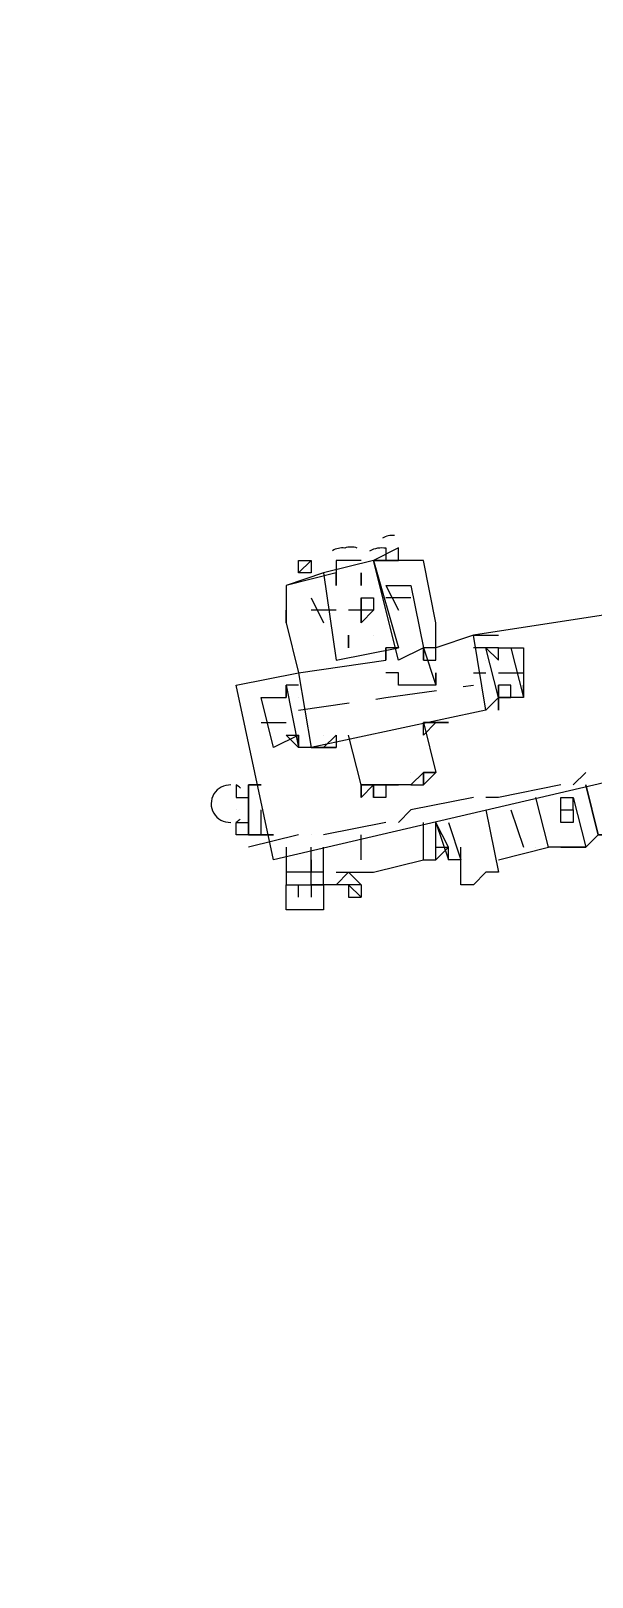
# Model space of a CAD drawing. Header units: millimetres. Extents: x -4 to 3776, y -4 to 4079.
# Drawn here: x 44.13 to 46.2, y 193.24 to 198.98 of the extents above; entities that cross this region are included whole.
import ezdxf
from ezdxf import colors
from ezdxf.entities.mleader import LeaderData, LeaderLine
from ezdxf.math import Vec2, Vec3

# ---------------------------------------------------------------- set-up
doc = ezdxf.new("R2010")
doc.units = ezdxf.units.MM
doc.linetypes.add('PDF_IMPORT', pattern=[1, 0.8, -0.2])
for name, color, linetype in [('BK_kedu', 255, 'Continuous'), ('PDF_K1-CEN', 7, 'Continuous'), ('PDF_SHAPE_L', 7, 'Continuous')]:
    doc.layers.add(name, color=color, linetype=linetype)
doc.styles.get("Standard").update_dxf_attribs({"font": 'arial.ttf'})

# ---------------------------------------------------------------- blocks, each defined once
blk = doc.blocks.new('gear1')
at = {"layer": 'PDF_K1-CEN', "lineweight": 0}
for points in [[(3717.7861, 3408.1818), (3717.8323, 3408.0893)], [(3717.5087, 3408.1355), (3717.5549, 3408.0431)], [(3717.6012, 3408.0893), (3717.5087, 3408.0893)], [(3717.7399, 3408.0893), (3717.6474, 3408.0893)], [(3717.6936, 3408.1355), (3717.6936, 3408.0431)], [(3717.8786, 3408.1355), (3717.7861, 3408.1355)], [(3718.1098, 3407.8581), (3718.156, 3407.8581)], [(3718.2023, 3407.8581), (3718.2947, 3407.8581)], [(3717.3237, 3407.6732), (3717.4162, 3407.6732)], [(3718.5259, 3407.4882), (3718.4797, 3407.442)], [(3718.1098, 3407.3957), (3717.8786, 3407.3495), (3717.8323, 3407.3032)], [(3718.4334, 3407.442), (3718.2023, 3407.3957), (3718.156, 3407.3957)], [(3717.7861, 3407.3032), (3717.5549, 3407.257)], [(3717.4624, 3407.257), (3717.2775, 3407.2108)], [(3717.5087, 3407.257), (3717.5087, 3407.257)]]:
    blk.add_lwpolyline(points, dxfattribs=at)
at = {"layer": 'PDF_K1-CEN', "linetype": 'PDF_IMPORT', "lineweight": 0, "ltscale": 0.235771}
blk.add_lwpolyline([(3717.4624, 3407.7194), (3717.7861, 3407.7656), (3718.1098, 3407.8119)], dxfattribs=at)
at = {"layer": 'PDF_SHAPE_L', "lineweight": 0}
for points in [[(3717.6795, 3408.3199, 0.171566), (3717.6332, 3408.3199, 0.171566), (3717.5879, 3408.3103)], [(3717.7267, 3408.3103, -0.171566), (3717.7861, 3408.3205), (3717.7861, 3408.2743)], [(3717.2473, 3407.4298, 0.071848), (3717.2312, 3407.442), (3717.2312, 3407.3957), (3717.2775, 3407.3957), (3717.2775, 3407.442), (3717.2775, 3407.257), (3717.2775, 3407.442), (3717.2775, 3407.257), (3717.3237, 3407.257), (3717.37, 3407.257), (3717.2775, 3407.257), (3717.3237, 3407.257), (3717.3237, 3407.3495)], [(3717.2465, 3407.3148, -0.071958), (3717.2312, 3407.3032), (3717.2775, 3407.3032)]]:
    blk.add_lwpolyline(points, format="xyb", dxfattribs=at)
for points in [[(3717.8323, 3408.3205), (3717.7399, 3408.2743), (3717.7861, 3408.2743), (3717.8323, 3408.2743)], [(3717.6936, 3408.0431), (3717.6936, 3408.0893), (3717.6936, 3408.1355), (3717.7399, 3408.1355), (3717.7399, 3408.0893)], [(3718.2023, 3407.8119), (3718.2023, 3407.7656), (3718.2485, 3407.7656), (3718.2485, 3407.8119)], [(3718.2023, 3407.7194), (3718.2023, 3407.7656), (3718.2023, 3407.8119)], [(3717.9711, 3407.6732), (3718.0173, 3407.6732)], [(3717.8786, 3407.442), (3717.9248, 3407.442), (3717.9248, 3407.4882)], [(3717.8786, 3407.442), (3717.9248, 3407.4882)], [(3717.2775, 3407.442), (3717.3237, 3407.442)], [(3717.7399, 3407.442), (3717.7861, 3407.442)], [(3717.7861, 3407.442), (3717.8323, 3407.442)], [(3718.4797, 3407.3495), (3718.4797, 3407.3032), (3718.4334, 3407.3032), (3718.4334, 3407.3495)], [(3717.2312, 3407.257), (3717.2312, 3407.3032), (3717.2775, 3407.3032), (3717.2775, 3407.257)], [(3717.6474, 3407.0258), (3717.6936, 3407.0258), (3717.6474, 3407.0721)]]:
    blk.add_lwpolyline(points, close=True, dxfattribs=at)
for points in [[(3717.6936, 3408.2743), (3717.6474, 3408.2743), (3717.6012, 3408.2743), (3717.6012, 3408.228), (3717.4162, 3408.1818)], [(3717.5087, 3408.2743), (3717.5087, 3408.228), (3717.4624, 3408.228), (3717.4624, 3408.2743), (3717.5087, 3408.2743), (3717.4624, 3408.228)], [(3717.5087, 3408.2743), (3717.5087, 3408.2743)], [(3717.5087, 3408.2743), (3717.5087, 3408.2743)], [(3717.7861, 3408.1818), (3717.8786, 3408.1818), (3717.9248, 3407.9506), (3717.9248, 3407.9043), (3717.9711, 3407.9043), (3717.9711, 3407.9506), (3717.9248, 3407.9506), (3717.8323, 3407.9043), (3717.7399, 3408.2743), (3717.5549, 3408.228), (3717.6012, 3407.9043), (3717.8323, 3407.9506), (3717.7861, 3407.9506)], [(3717.6474, 3408.2743), (3717.6474, 3408.2743)], [(3717.6474, 3408.2743), (3717.6474, 3408.2743)], [(3717.6474, 3408.2743), (3717.6474, 3408.2743)], [(3717.6474, 3408.2743), (3717.6474, 3408.2743)], [(3717.6474, 3408.2743), (3717.6474, 3408.2743)], [(3717.6474, 3408.2743), (3717.6474, 3408.2743)], [(3717.6474, 3408.2743), (3717.6474, 3408.2743)], [(3717.6474, 3408.2743), (3717.6474, 3408.2743)], [(3717.6936, 3408.2743), (3717.6936, 3408.2743)], [(3717.8323, 3408.2743), (3717.7399, 3408.2743), (3717.8323, 3408.2743)], [(3717.7399, 3408.2743), (3717.7399, 3408.2743)], [(3718.156, 3407.7194), (3718.1098, 3407.9968), (3717.9711, 3407.9506), (3717.9711, 3408.0431), (3717.9248, 3408.2743), (3717.7399, 3408.2743), (3717.8323, 3407.9506)], [(3717.8323, 3408.2743), (3717.8323, 3408.2743)], [(3717.5549, 3408.228), (3717.4162, 3408.1818), (3717.4162, 3408.0431), (3717.4162, 3408.0893), (3717.4162, 3408.0431), (3717.4624, 3407.8581), (3717.7861, 3407.9043), (3717.7861, 3407.9506), (3717.7861, 3407.9043)], [(3717.4624, 3408.228), (3717.4624, 3408.228)], [(3717.4624, 3408.228), (3717.4624, 3408.228)], [(3717.5549, 3408.228), (3717.5549, 3408.228)], [(3717.6012, 3408.228), (3717.6012, 3408.228)], [(3717.6012, 3408.1818), (3717.6012, 3408.228), (3717.6012, 3408.1818)], [(3717.6936, 3408.1818), (3717.6936, 3408.228), (3717.6936, 3408.1818)], [(3717.6936, 3408.228), (3717.6936, 3408.228)], [(3717.4162, 3408.1818), (3717.4162, 3408.1818)], [(3717.4162, 3408.1818), (3717.4162, 3408.1818)], [(3717.6012, 3408.1818), (3717.6012, 3408.1818)], [(3717.6012, 3408.1818), (3717.6012, 3408.1818)], [(3717.4162, 3408.0893), (3717.4162, 3408.0893)], [(3717.4162, 3408.0893), (3717.4162, 3408.0431), (3717.4162, 3408.0893)], [(3717.6936, 3408.0893), (3717.6936, 3408.0893)], [(3717.6936, 3408.0893), (3717.6936, 3408.0893)], [(3718.7109, 3408.0431), (3718.7571, 3408.0431), (3718.7571, 3407.9043), (3718.7109, 3408.0893), (3718.1098, 3407.9968), (3718.2023, 3407.9968)], [(3717.4162, 3408.0431), (3717.4162, 3408.0431)], [(3717.4162, 3408.0431), (3717.4162, 3408.0431)], [(3717.4162, 3408.0431), (3717.4162, 3408.0431)], [(3717.4162, 3408.0431), (3717.4162, 3408.0431)], [(3717.4162, 3408.0431), (3717.4162, 3408.0431)], [(3717.4162, 3408.0431), (3717.4162, 3408.0431)], [(3717.4162, 3408.0431), (3717.4162, 3408.0431)], [(3717.4162, 3408.0431), (3717.4162, 3408.0431)], [(3717.9711, 3408.0431), (3717.9711, 3408.0431)], [(3717.9711, 3408.0431), (3717.9711, 3408.0431)], [(3717.9711, 3408.0431), (3717.9711, 3408.0431)], [(3717.9711, 3408.0431), (3717.9711, 3408.0431)], [(3717.9711, 3408.0431), (3717.9711, 3408.0431)], [(3717.9711, 3408.0431), (3717.9711, 3408.0431)], [(3717.9711, 3408.0431), (3717.9711, 3408.0431)], [(3717.9711, 3408.0431), (3717.9711, 3408.0431)], [(3717.9711, 3408.0431), (3717.9711, 3408.0431)], [(3717.9711, 3408.0431), (3717.9711, 3408.0431)], [(3717.6474, 3407.9506), (3717.6474, 3407.9968), (3717.6474, 3407.9506)], [(3717.6474, 3407.9968), (3717.6474, 3407.9968)], [(3717.7399, 3407.9968), (3717.7399, 3407.9968)], [(3717.7399, 3407.9968), (3717.7399, 3407.9968)], [(3718.2485, 3407.9506), (3718.2947, 3407.7656), (3718.2947, 3407.8119), (3718.2947, 3407.7656), (3718.2485, 3407.7656), (3718.2023, 3407.7656), (3718.156, 3407.7194), (3717.5087, 3407.5807), (3717.4624, 3407.5807), (3717.4162, 3407.6269), (3717.4624, 3407.6269)], [(3717.7861, 3407.9506), (3717.7861, 3407.9506)], [(3717.9711, 3407.9506), (3717.9248, 3407.9506), (3717.9711, 3407.8119), (3717.9711, 3407.8581)], [(3717.9248, 3407.9506), (3717.9248, 3407.9506)], [(3717.9248, 3407.9506), (3717.9248, 3407.9506)], [(3717.9248, 3407.9506), (3717.9248, 3407.9043), (3717.9248, 3407.9506)], [(3717.9248, 3407.9506), (3717.9248, 3407.9506)], [(3717.9248, 3407.9506), (3717.9248, 3407.9506)], [(3717.9248, 3407.9506), (3717.9248, 3407.9506)], [(3717.9248, 3407.9506), (3717.9248, 3407.9506)], [(3717.9248, 3407.9506), (3717.9248, 3407.9506)], [(3718.2023, 3407.9506), (3718.156, 3407.9506), (3718.1098, 3407.9506)], [(3718.2023, 3407.7656), (3718.156, 3407.9506), (3718.2023, 3407.9043), (3718.2023, 3407.9506), (3718.2485, 3407.9506), (3718.2947, 3407.9506), (3718.2947, 3407.8119)], [(3718.156, 3407.9506), (3718.156, 3407.9506)], [(3718.2023, 3407.9043), (3718.156, 3407.9506), (3718.2023, 3407.9043)], [(3718.2023, 3407.9506), (3718.2023, 3407.9506)], [(3718.7571, 3407.4882), (3718.8034, 3407.2108), (3718.7571, 3407.4882), (3717.37, 3407.1645), (3717.2312, 3407.8119), (3717.4624, 3407.8581), (3717.5087, 3407.5807), (3717.5549, 3407.5807), (3717.6012, 3407.5807), (3717.5549, 3407.5807), (3717.6012, 3407.5807), (3717.5549, 3407.5807), (3717.6012, 3407.5807), (3717.5549, 3407.5807), (3717.6012, 3407.6269), (3717.6012, 3407.5807), (3717.5087, 3407.5807)], [(3717.7861, 3407.9043), (3717.7861, 3407.9043)], [(3717.9711, 3407.8119), (3717.8323, 3407.8119), (3717.8323, 3407.8581), (3717.7861, 3407.8581)], [(3717.7861, 3407.8581), (3717.7861, 3407.8581)], [(3717.7861, 3407.8581), (3717.7861, 3407.8581)], [(3717.7861, 3407.8581), (3717.7861, 3407.8581)], [(3717.8323, 3407.9043), (3717.8323, 3407.9043)], [(3717.9248, 3407.9043), (3717.9248, 3407.9043)], [(3717.9711, 3407.8581), (3717.9711, 3407.8581)], [(3717.9711, 3407.8581), (3717.9711, 3407.8581)], [(3717.9711, 3407.8581), (3717.9711, 3407.8581)], [(3717.9711, 3407.8581), (3717.9711, 3407.8581)], [(3717.9711, 3407.8581), (3717.9711, 3407.8581)], [(3717.9711, 3407.8581), (3717.9711, 3407.8119), (3717.9711, 3407.8581)], [(3717.9711, 3407.8581), (3717.9711, 3407.8581)], [(3717.9711, 3407.8581), (3717.9711, 3407.8581)], [(3717.9711, 3407.8581), (3717.9711, 3407.8581)], [(3718.156, 3407.9043), (3718.156, 3407.9043)], [(3718.2023, 3407.9043), (3718.2023, 3407.9043)], [(3718.2023, 3407.9043), (3718.2023, 3407.9043)], [(3717.4624, 3407.8119), (3717.4162, 3407.8119), (3717.4624, 3407.5807), (3717.4624, 3407.6269), (3717.37, 3407.5807), (3717.3237, 3407.7656), (3717.4162, 3407.7656), (3717.4162, 3407.8119), (3717.4162, 3407.7656)], [(3717.4162, 3407.8119), (3717.4162, 3407.8119)], [(3717.4162, 3407.8119), (3717.4162, 3407.8119)], [(3717.4162, 3407.8119), (3717.4162, 3407.8119)], [(3717.4162, 3407.8119), (3717.4162, 3407.7656), (3717.4162, 3407.8119)], [(3717.9711, 3407.8119), (3717.9711, 3407.8119)], [(3717.3237, 3407.7656), (3717.3237, 3407.7656)], [(3717.37, 3407.5807), (3717.3237, 3407.7656)], [(3717.4162, 3407.7656), (3717.4162, 3407.7656)], [(3717.4162, 3407.7656), (3717.4162, 3407.7656)], [(3717.4624, 3407.7656), (3717.4624, 3407.7656)], [(3718.2023, 3407.7656), (3718.2023, 3407.7656)], [(3718.2023, 3407.7656), (3718.2023, 3407.7656)], [(3717.4624, 3407.6269), (3717.4624, 3407.6269)], [(3717.4624, 3407.6269), (3717.4624, 3407.5807), (3717.4624, 3407.6269)], [(3717.4624, 3407.6269), (3717.4624, 3407.6269)], [(3717.4624, 3407.6269), (3717.4624, 3407.6269)], [(3717.5549, 3407.6269), (3717.5549, 3407.6269)], [(3717.5549, 3407.6269), (3717.5549, 3407.6269)], [(3717.6012, 3407.6269), (3717.6012, 3407.6269)], [(3717.7861, 3407.442), (3717.7861, 3407.3957), (3717.7399, 3407.3957), (3717.7399, 3407.442), (3717.6936, 3407.442), (3717.6936, 3407.3957), (3717.6936, 3407.442), (3717.7399, 3407.442), (3717.7861, 3407.442), (3717.6936, 3407.442), (3717.6474, 3407.6269)], [(3718.0173, 3407.6732), (3717.9248, 3407.6732), (3717.9711, 3407.6732), (3717.9248, 3407.6732), (3717.9711, 3407.6732), (3718.0173, 3407.6732), (3717.9248, 3407.6732), (3717.9711, 3407.6732), (3717.9248, 3407.6269), (3717.9248, 3407.6732), (3717.9711, 3407.4882), (3717.9248, 3407.4882), (3717.9248, 3407.442), (3717.9248, 3407.4882), (3717.9711, 3407.4882), (3717.9248, 3407.4882), (3717.8786, 3407.442), (3717.8323, 3407.442)], [(3717.9248, 3407.6732), (3717.9248, 3407.6732)], [(3717.9248, 3407.6732), (3717.9248, 3407.6732)], [(3717.9711, 3407.6732), (3717.9711, 3407.6732)], [(3717.9711, 3407.6732), (3717.9711, 3407.6732)], [(3717.9711, 3407.6732), (3717.9711, 3407.6732)], [(3717.9711, 3407.6732), (3717.9711, 3407.6732)], [(3717.9711, 3407.6732), (3717.9711, 3407.6732)], [(3717.9711, 3407.6732), (3717.9711, 3407.6732)], [(3717.9711, 3407.6732), (3717.9711, 3407.6732)], [(3718.0173, 3407.6732), (3718.0173, 3407.6732)], [(3718.0173, 3407.6732), (3718.0173, 3407.6732)], [(3717.37, 3407.5807), (3717.37, 3407.5807)], [(3717.4624, 3407.5807), (3717.4624, 3407.5807)], [(3717.4624, 3407.5807), (3717.4624, 3407.5807)], [(3717.5549, 3407.5807), (3717.5549, 3407.5807)], [(3717.5549, 3407.5807), (3717.5549, 3407.5807)], [(3717.5549, 3407.5807), (3717.5549, 3407.5807)], [(3717.6012, 3407.5807), (3717.6012, 3407.5807)], [(3717.6012, 3407.5807), (3717.6012, 3407.5807)], [(3717.6012, 3407.5807), (3717.6012, 3407.5807)], [(3717.6012, 3407.5807), (3717.6012, 3407.5807)], [(3717.8786, 3407.4882), (3717.8786, 3407.4882)], [(3717.9248, 3407.4882), (3717.9248, 3407.4882)], [(3717.9248, 3407.4882), (3717.9248, 3407.4882)], [(3717.9248, 3407.4882), (3717.9248, 3407.4882)], [(3717.9248, 3407.4882), (3717.9248, 3407.4882)], [(3717.9248, 3407.4882), (3717.9248, 3407.4882)], [(3717.9248, 3407.4882), (3717.9248, 3407.4882)], [(3717.9248, 3407.442), (3717.9711, 3407.4882)], [(3717.9248, 3407.4882), (3717.9248, 3407.4882)], [(3717.9711, 3407.4882), (3717.9711, 3407.4882)], [(3717.2775, 3407.442), (3717.2775, 3407.442)], [(3717.2775, 3407.3957), (3717.2775, 3407.3957)], [(3717.2775, 3407.3957), (3717.2775, 3407.3957)], [(3717.6936, 3407.442), (3717.6936, 3407.442)], [(3717.6936, 3407.442), (3717.6936, 3407.442)], [(3717.6936, 3407.442), (3717.6936, 3407.442)], [(3717.6936, 3407.3957), (3717.7399, 3407.442)], [(3717.6936, 3407.442), (3717.6936, 3407.442)], [(3717.7399, 3407.442), (3717.7399, 3407.442)], [(3717.7399, 3407.442), (3717.7399, 3407.442)], [(3717.7399, 3407.442), (3717.7399, 3407.442)], [(3717.7399, 3407.442), (3717.7399, 3407.3957)], [(3717.7861, 3407.442), (3717.7861, 3407.442)], [(3717.8323, 3407.442), (3717.8323, 3407.442)], [(3717.8323, 3407.442), (3717.8323, 3407.442)], [(3717.8323, 3407.442), (3717.8323, 3407.442)], [(3717.8786, 3407.442), (3717.8786, 3407.442)], [(3717.8786, 3407.442), (3717.8786, 3407.442)], [(3717.8786, 3407.442), (3717.8786, 3407.442)], [(3717.8786, 3407.442), (3717.8786, 3407.442)], [(3717.8786, 3407.442), (3717.8786, 3407.442)], [(3717.9248, 3407.442), (3717.9248, 3407.442)], [(3718.4797, 3407.3495), (3718.4797, 3407.3957), (3718.5259, 3407.2108), (3718.3872, 3407.2108), (3718.341, 3407.3957)], [(3718.6646, 3407.257), (3718.5722, 3407.257), (3718.6646, 3407.257), (3718.5722, 3407.257), (3718.5259, 3407.442), (3718.5722, 3407.257), (3718.5259, 3407.2108), (3718.4334, 3407.2108), (3718.5259, 3407.2108)], [(3718.4334, 3407.3957), (3718.4334, 3407.3957)], [(3718.4334, 3407.3957), (3718.4334, 3407.3957)], [(3718.4334, 3407.3495), (3718.4334, 3407.3957), (3718.4797, 3407.3957)], [(3718.4334, 3407.3957), (3718.4334, 3407.3957)], [(3718.4334, 3407.3957), (3718.4334, 3407.3957)], [(3718.4334, 3407.3957), (3718.4334, 3407.3957)], [(3718.4334, 3407.3957), (3718.4334, 3407.3957)], [(3718.4334, 3407.3957), (3718.4334, 3407.3957)], [(3718.4334, 3407.3957), (3718.4334, 3407.3957)], [(3718.4334, 3407.3957), (3718.4334, 3407.3957)], [(3718.4334, 3407.3957), (3718.4334, 3407.3957)], [(3718.4334, 3407.3957), (3718.4334, 3407.3957)], [(3718.4334, 3407.3957), (3718.4334, 3407.3957)], [(3718.4797, 3407.3957), (3718.4797, 3407.3957)], [(3718.4797, 3407.3957), (3718.4797, 3407.3957)], [(3717.2312, 3407.3495), (3717.2312, 3407.3495)], [(3718.156, 3407.3495), (3718.2023, 3407.1183), (3718.156, 3407.1183), (3718.1098, 3407.0721), (3718.0635, 3407.0721), (3718.0635, 3407.1183), (3718.0635, 3407.1645), (3718.0173, 3407.1645), (3718.0173, 3407.2108), (3717.9711, 3407.3032)], [(3718.2485, 3407.3495), (3718.2947, 3407.2108)], [(3718.4334, 3407.3495), (3718.4334, 3407.3495)], [(3718.4334, 3407.3495), (3718.4334, 3407.3495)], [(3718.4334, 3407.3495), (3718.4334, 3407.3495)], [(3718.4334, 3407.3495), (3718.4334, 3407.3495)], [(3718.4334, 3407.3495), (3718.4334, 3407.3495)], [(3718.4334, 3407.3495), (3718.4334, 3407.3495)], [(3718.4334, 3407.3495), (3718.4334, 3407.3495)], [(3718.4334, 3407.3495), (3718.4334, 3407.3495)], [(3718.4334, 3407.3495), (3718.4334, 3407.3495)], [(3718.4334, 3407.3495), (3718.4334, 3407.3495)], [(3718.4334, 3407.3495), (3718.4334, 3407.3495)], [(3718.4334, 3407.3495), (3718.4334, 3407.3495)], [(3718.4334, 3407.3495), (3718.4334, 3407.3495)], [(3718.4334, 3407.3495), (3718.4334, 3407.3495)], [(3718.4334, 3407.3495), (3718.4334, 3407.3495)], [(3718.4334, 3407.3495), (3718.4334, 3407.3495)], [(3718.4334, 3407.3495), (3718.4334, 3407.3495)], [(3718.4334, 3407.3495), (3718.4334, 3407.3495)], [(3718.4334, 3407.3495), (3718.4334, 3407.3495)], [(3718.4334, 3407.3495), (3718.4334, 3407.3495)], [(3718.4334, 3407.3495), (3718.4334, 3407.3495)], [(3718.4334, 3407.3495), (3718.4334, 3407.3495)], [(3718.4334, 3407.3495), (3718.4334, 3407.3495)], [(3718.4334, 3407.3495), (3718.4334, 3407.3495)], [(3718.4334, 3407.3495), (3718.4334, 3407.3495)], [(3718.4334, 3407.3495), (3718.4334, 3407.3495)], [(3718.4334, 3407.3495), (3718.4334, 3407.3495)], [(3718.4334, 3407.3495), (3718.4334, 3407.3495)], [(3718.4334, 3407.3495), (3718.4334, 3407.3495)], [(3718.4334, 3407.3495), (3718.4334, 3407.3495)], [(3718.4334, 3407.3495), (3718.4334, 3407.3495)], [(3718.4334, 3407.3495), (3718.4334, 3407.3495)], [(3718.4334, 3407.3495), (3718.4334, 3407.3495)], [(3718.4334, 3407.3495), (3718.4334, 3407.3495)], [(3718.4334, 3407.3495), (3718.4334, 3407.3495)], [(3718.4334, 3407.3495), (3718.4334, 3407.3495)], [(3718.4334, 3407.3495), (3718.4334, 3407.3495)], [(3718.4334, 3407.3495), (3718.4334, 3407.3495)], [(3718.4334, 3407.3495), (3718.4334, 3407.3495)], [(3718.4334, 3407.3495), (3718.4334, 3407.3495)], [(3718.4334, 3407.3495), (3718.4334, 3407.3495)], [(3718.4334, 3407.3495), (3718.4334, 3407.3495)], [(3718.4334, 3407.3495), (3718.4334, 3407.3495)], [(3718.4334, 3407.3495), (3718.4334, 3407.3495)], [(3718.4334, 3407.3495), (3718.4334, 3407.3495)], [(3718.4334, 3407.3495), (3718.4334, 3407.3495)], [(3718.4334, 3407.3495), (3718.4334, 3407.3495)], [(3718.4334, 3407.3495), (3718.4334, 3407.3495)], [(3718.4334, 3407.3495), (3718.4334, 3407.3495)], [(3718.4334, 3407.3495), (3718.4334, 3407.3495)], [(3718.4334, 3407.3495), (3718.4334, 3407.3495)], [(3718.4334, 3407.3495), (3718.4334, 3407.3495)], [(3718.4334, 3407.3495), (3718.4334, 3407.3495)], [(3718.4334, 3407.3495), (3718.4334, 3407.3495)], [(3718.4334, 3407.3495), (3718.4334, 3407.3495)], [(3718.4334, 3407.3495), (3718.4334, 3407.3495)], [(3718.4334, 3407.3495), (3718.4334, 3407.3495)], [(3718.4334, 3407.3495), (3718.4334, 3407.3495)], [(3718.4334, 3407.3495), (3718.4334, 3407.3495)], [(3718.4334, 3407.3495), (3718.4334, 3407.3495)], [(3718.4334, 3407.3495), (3718.4334, 3407.3495)], [(3718.4334, 3407.3495), (3718.4334, 3407.3495)], [(3718.4334, 3407.3495), (3718.4334, 3407.3495)], [(3718.4334, 3407.3495), (3718.4334, 3407.3495)], [(3718.4334, 3407.3495), (3718.4334, 3407.3495)], [(3718.4334, 3407.3495), (3718.4334, 3407.3495)], [(3718.4334, 3407.3495), (3718.4334, 3407.3495)], [(3718.4334, 3407.3495), (3718.4334, 3407.3495)], [(3718.4334, 3407.3495), (3718.4334, 3407.3495)], [(3718.4334, 3407.3495), (3718.4334, 3407.3495)], [(3718.4334, 3407.3495), (3718.4334, 3407.3495)], [(3718.4334, 3407.3495), (3718.4334, 3407.3495)], [(3718.4334, 3407.3495), (3718.4334, 3407.3495)], [(3718.4334, 3407.3495), (3718.4334, 3407.3495)], [(3718.4334, 3407.3495), (3718.4334, 3407.3495)], [(3718.4334, 3407.3495), (3718.4334, 3407.3495)], [(3718.4334, 3407.3495), (3718.4334, 3407.3495)], [(3718.4334, 3407.3495), (3718.4334, 3407.3495)], [(3718.4334, 3407.3495), (3718.4334, 3407.3495)], [(3718.4334, 3407.3495), (3718.4334, 3407.3495)], [(3718.4334, 3407.3495), (3718.4334, 3407.3495)], [(3718.4334, 3407.3495), (3718.4334, 3407.3495)], [(3718.4334, 3407.3495), (3718.4334, 3407.3495)], [(3718.4334, 3407.3495), (3718.4334, 3407.3495)], [(3718.4334, 3407.3495), (3718.4334, 3407.3495)], [(3718.4334, 3407.3495), (3718.4334, 3407.3495)], [(3718.4334, 3407.3495), (3718.4334, 3407.3495)], [(3718.4334, 3407.3495), (3718.4334, 3407.3495)], [(3718.4334, 3407.3495), (3718.4334, 3407.3495)], [(3718.4334, 3407.3495), (3718.4334, 3407.3495)], [(3718.4334, 3407.3495), (3718.4334, 3407.3495)], [(3718.4334, 3407.3495), (3718.4334, 3407.3495)], [(3718.4334, 3407.3495), (3718.4334, 3407.3495)], [(3718.4334, 3407.3495), (3718.4334, 3407.3495)], [(3718.4334, 3407.3495), (3718.4334, 3407.3495)], [(3718.4334, 3407.3495), (3718.4334, 3407.3495)], [(3718.4334, 3407.3495), (3718.4334, 3407.3495)], [(3718.4334, 3407.3495), (3718.4334, 3407.3495)], [(3718.4334, 3407.3495), (3718.4334, 3407.3495)], [(3718.4334, 3407.3495), (3718.4334, 3407.3495)], [(3718.4797, 3407.3495), (3718.4797, 3407.3495)], [(3718.4797, 3407.3495), (3718.4797, 3407.3495)], [(3718.4797, 3407.3495), (3718.4797, 3407.3495)], [(3718.4797, 3407.3495), (3718.4797, 3407.3495)], [(3718.4797, 3407.3495), (3718.4797, 3407.3495)], [(3718.4797, 3407.3495), (3718.4797, 3407.3495)], [(3718.4797, 3407.3495), (3718.4797, 3407.3495)], [(3718.4797, 3407.3495), (3718.4797, 3407.3495)], [(3718.4797, 3407.3495), (3718.4797, 3407.3495)], [(3718.4797, 3407.3495), (3718.4797, 3407.3495)], [(3718.4797, 3407.3495), (3718.4797, 3407.3495)], [(3718.4797, 3407.3495), (3718.4797, 3407.3495)], [(3718.4797, 3407.3495), (3718.4797, 3407.3495)], [(3718.4797, 3407.3495), (3718.4797, 3407.3495)], [(3718.4797, 3407.3495), (3718.4797, 3407.3495)], [(3718.4797, 3407.3495), (3718.4797, 3407.3495)], [(3718.4797, 3407.3495), (3718.4797, 3407.3495)], [(3718.4797, 3407.3495), (3718.4797, 3407.3495)], [(3718.4797, 3407.3495), (3718.4797, 3407.3495)], [(3718.4797, 3407.3495), (3718.4797, 3407.3495)], [(3718.4797, 3407.3495), (3718.4797, 3407.3495)], [(3718.4797, 3407.3495), (3718.4797, 3407.3495)], [(3718.4797, 3407.3495), (3718.4797, 3407.3495)], [(3718.4797, 3407.3495), (3718.4797, 3407.3495)], [(3718.4797, 3407.3495), (3718.4797, 3407.3495)], [(3718.4797, 3407.3495), (3718.4797, 3407.3495)], [(3718.4797, 3407.3495), (3718.4797, 3407.3495)], [(3718.4797, 3407.3495), (3718.4797, 3407.3495)], [(3718.4797, 3407.3495), (3718.4797, 3407.3495)], [(3718.4797, 3407.3495), (3718.4797, 3407.3495)], [(3718.4797, 3407.3495), (3718.4797, 3407.3495)], [(3718.4797, 3407.3495), (3718.4797, 3407.3495)], [(3718.4797, 3407.3495), (3718.4797, 3407.3495)], [(3718.4797, 3407.3495), (3718.4797, 3407.3495)], [(3718.4797, 3407.3495), (3718.4797, 3407.3495)], [(3718.4797, 3407.3495), (3718.4797, 3407.3495)], [(3718.4797, 3407.3495), (3718.4797, 3407.3495)], [(3718.4797, 3407.3495), (3718.4797, 3407.3495)], [(3718.4797, 3407.3495), (3718.4797, 3407.3495)], [(3718.4797, 3407.3495), (3718.4797, 3407.3495)], [(3718.4797, 3407.3495), (3718.4797, 3407.3495)], [(3718.4797, 3407.3495), (3718.4797, 3407.3495)], [(3718.4797, 3407.3495), (3718.4797, 3407.3495)], [(3718.4797, 3407.3495), (3718.4797, 3407.3495)], [(3718.4797, 3407.3495), (3718.4797, 3407.3495)], [(3718.4797, 3407.3495), (3718.4797, 3407.3495)], [(3718.4797, 3407.3495), (3718.4797, 3407.3495)], [(3718.4797, 3407.3495), (3718.4797, 3407.3495)], [(3718.4797, 3407.3495), (3718.4797, 3407.3495)], [(3718.4797, 3407.3495), (3718.4797, 3407.3495)], [(3718.4797, 3407.3495), (3718.4797, 3407.3495)], [(3718.4797, 3407.3495), (3718.4797, 3407.3495)], [(3718.4797, 3407.3495), (3718.4797, 3407.3495)], [(3718.4797, 3407.3495), (3718.4797, 3407.3495)], [(3718.4797, 3407.3495), (3718.4797, 3407.3495)], [(3718.4797, 3407.3495), (3718.4797, 3407.3495)], [(3718.4797, 3407.3495), (3718.4797, 3407.3495)], [(3718.4797, 3407.3495), (3718.4797, 3407.3495)], [(3718.4797, 3407.3495), (3718.4797, 3407.3495)], [(3718.4797, 3407.3495), (3718.4797, 3407.3495)], [(3718.4797, 3407.3495), (3718.4797, 3407.3495)], [(3718.4797, 3407.3495), (3718.4797, 3407.3495)], [(3718.4797, 3407.3495), (3718.4797, 3407.3495)], [(3718.4797, 3407.3495), (3718.4797, 3407.3495)], [(3718.4797, 3407.3495), (3718.4797, 3407.3495)], [(3718.4797, 3407.3495), (3718.4797, 3407.3495)], [(3718.4797, 3407.3495), (3718.4797, 3407.3495)], [(3718.4797, 3407.3495), (3718.4797, 3407.3495)], [(3718.4797, 3407.3495), (3718.4797, 3407.3495)], [(3718.4797, 3407.3495), (3718.4797, 3407.3495)], [(3718.4797, 3407.3495), (3718.4797, 3407.3495)], [(3718.4797, 3407.3495), (3718.4797, 3407.3495)], [(3718.4797, 3407.3495), (3718.4797, 3407.3495)], [(3718.4797, 3407.3495), (3718.4797, 3407.3495)], [(3718.4797, 3407.3495), (3718.4797, 3407.3495)], [(3718.4797, 3407.3495), (3718.4797, 3407.3495)], [(3718.4797, 3407.3495), (3718.4797, 3407.3495)], [(3718.4797, 3407.3495), (3718.4797, 3407.3495)], [(3718.4797, 3407.3495), (3718.4797, 3407.3495)], [(3717.6474, 3407.1183), (3717.6936, 3407.0721), (3717.6474, 3407.0721), (3717.6012, 3407.0721), (3717.6474, 3407.1183), (3717.6936, 3407.1183), (3717.7399, 3407.1183), (3717.9248, 3407.1645), (3717.9711, 3407.1645), (3717.9711, 3407.3032), (3718.0173, 3407.1645)], [(3717.9248, 3407.1645), (3717.9248, 3407.3032)], [(3718.0173, 3407.3032), (3718.0635, 3407.1645), (3718.0635, 3407.2108)], [(3718.4334, 3407.3032), (3718.4334, 3407.3032)], [(3718.4334, 3407.3032), (3718.4334, 3407.3032)], [(3718.4334, 3407.3032), (3718.4334, 3407.3032)], [(3718.4334, 3407.3032), (3718.4334, 3407.3032)], [(3718.4334, 3407.3032), (3718.4334, 3407.3032)], [(3718.4334, 3407.3032), (3718.4334, 3407.3032)], [(3718.4334, 3407.3032), (3718.4334, 3407.3032)], [(3718.4334, 3407.3032), (3718.4334, 3407.3032)], [(3718.4334, 3407.3032), (3718.4334, 3407.3032)], [(3718.4334, 3407.3032), (3718.4334, 3407.3032)], [(3718.4334, 3407.3032), (3718.4334, 3407.3032)], [(3718.4334, 3407.3032), (3718.4334, 3407.3032)], [(3718.4334, 3407.3032), (3718.4334, 3407.3032)], [(3718.4334, 3407.3032), (3718.4334, 3407.3032)], [(3718.4334, 3407.3032), (3718.4334, 3407.3032)], [(3718.4334, 3407.3032), (3718.4334, 3407.3032)], [(3718.4334, 3407.3032), (3718.4334, 3407.3032)], [(3718.4334, 3407.3032), (3718.4334, 3407.3032)], [(3718.4334, 3407.3032), (3718.4334, 3407.3032)], [(3718.4334, 3407.3032), (3718.4334, 3407.3032)], [(3718.4334, 3407.3032), (3718.4334, 3407.3032)], [(3718.4334, 3407.3032), (3718.4334, 3407.3032)], [(3718.4334, 3407.3032), (3718.4334, 3407.3032)], [(3718.4334, 3407.3032), (3718.4334, 3407.3032)], [(3718.4797, 3407.3032), (3718.4797, 3407.3032)], [(3718.4797, 3407.3032), (3718.4797, 3407.3032)], [(3718.4797, 3407.3032), (3718.4797, 3407.3032)], [(3718.4797, 3407.3032), (3718.4797, 3407.3032)], [(3718.4797, 3407.3032), (3718.4797, 3407.3032)], [(3718.4797, 3407.3032), (3718.4797, 3407.3032)], [(3717.2775, 3407.257), (3717.2775, 3407.257)], [(3717.3237, 3407.257), (3717.3237, 3407.257)], [(3717.6936, 3407.1645), (3717.6936, 3407.257)], [(3717.4162, 3407.2108), (3717.4162, 3407.1645), (3717.4162, 3407.0721), (3717.5549, 3407.0721), (3717.5087, 3407.0721), (3717.5087, 3407.2108)], [(3717.4162, 3407.2108), (3717.4162, 3407.2108)], [(3717.6012, 3407.1183), (3717.6474, 3407.1183), (3717.6012, 3407.0721), (3717.5549, 3407.0721), (3717.5549, 3407.1183), (3717.5549, 3407.2108)], [(3717.9711, 3407.2108), (3718.0173, 3407.2108), (3717.9711, 3407.1645)], [(3718.2023, 3407.1645), (3718.3872, 3407.2108)], [(3718.341, 3407.2108), (3718.341, 3407.2108)], [(3718.341, 3407.2108), (3718.341, 3407.2108)], [(3718.341, 3407.2108), (3718.341, 3407.2108)], [(3718.341, 3407.2108), (3718.341, 3407.2108)], [(3718.341, 3407.2108), (3718.341, 3407.2108)], [(3718.4334, 3407.2108), (3718.4334, 3407.2108)], [(3718.4334, 3407.2108), (3718.4334, 3407.2108)], [(3718.5259, 3407.2108), (3718.5259, 3407.2108)], [(3718.5259, 3407.2108), (3718.5259, 3407.2108)], [(3717.4162, 3407.1645), (3717.4162, 3407.1645)], [(3717.4162, 3407.1645), (3717.4162, 3407.1645)], [(3717.5549, 3407.0721), (3717.5549, 3407.0258), (3717.5549, 3406.9796), (3717.4162, 3406.9796), (3717.4162, 3407.0258), (3717.4162, 3407.0721), (3717.5549, 3407.0721), (3717.5549, 3407.1183), (3717.5087, 3407.1183), (3717.4162, 3407.1183)], [(3717.5087, 3407.1645), (3717.5087, 3407.1645)], [(3717.5087, 3407.1183), (3717.5087, 3407.1645), (3717.5087, 3407.1183)], [(3717.5087, 3407.1183), (3717.5087, 3407.1183)], [(3717.5549, 3407.1183), (3717.5549, 3407.1183)], [(3717.6012, 3407.1183), (3717.6012, 3407.1183)], [(3717.6474, 3407.1183), (3717.6474, 3407.1183)], [(3717.6474, 3407.1183), (3717.6474, 3407.1183)], [(3717.6474, 3407.1183), (3717.6474, 3407.1183)], [(3717.6474, 3407.1183), (3717.6474, 3407.1183)], [(3717.6474, 3407.1183), (3717.6474, 3407.1183)], [(3717.6474, 3407.1183), (3717.6474, 3407.1183)], [(3717.6474, 3407.1183), (3717.6474, 3407.1183)], [(3717.6936, 3407.1183), (3717.6936, 3407.1183)], [(3717.6936, 3407.1183), (3717.6936, 3407.1183)], [(3717.6936, 3407.1183), (3717.6936, 3407.1183)], [(3717.6936, 3407.1183), (3717.6936, 3407.1183)], [(3717.6936, 3407.1183), (3717.6936, 3407.1183)], [(3717.6936, 3407.1183), (3717.6936, 3407.1183)], [(3717.6936, 3407.1183), (3717.6936, 3407.1183)], [(3717.6936, 3407.1183), (3717.6936, 3407.1183)], [(3717.6936, 3407.1183), (3717.6936, 3407.1183)], [(3717.6936, 3407.1183), (3717.6936, 3407.1183)], [(3717.6936, 3407.1183), (3717.6936, 3407.1183)], [(3717.6936, 3407.1183), (3717.6936, 3407.1183)], [(3717.6936, 3407.1183), (3717.6936, 3407.1183)], [(3717.6936, 3407.1183), (3717.6936, 3407.1183)], [(3717.6936, 3407.1183), (3717.6936, 3407.1183)], [(3718.0173, 3407.1645), (3718.0173, 3407.1645)], [(3718.0173, 3407.1645), (3718.0173, 3407.1645)], [(3718.0173, 3407.1645), (3718.0173, 3407.1645)], [(3718.0173, 3407.1645), (3718.0173, 3407.1645)], [(3718.0173, 3407.1645), (3718.0173, 3407.1645)], [(3718.0173, 3407.1645), (3718.0173, 3407.1645)], [(3718.0173, 3407.1645), (3718.0173, 3407.1645)], [(3718.0173, 3407.1645), (3718.0173, 3407.1645)], [(3718.0173, 3407.1645), (3718.0173, 3407.1645)], [(3718.0173, 3407.1645), (3718.0173, 3407.1645)], [(3718.0173, 3407.1645), (3718.0173, 3407.1645)], [(3718.0173, 3407.1645), (3718.0173, 3407.1645)], [(3718.0173, 3407.1645), (3718.0173, 3407.1645)], [(3718.0173, 3407.1645), (3718.0173, 3407.1645)], [(3718.0635, 3407.1645), (3718.0635, 3407.1645)], [(3718.0635, 3407.1645), (3718.0635, 3407.1645)], [(3718.156, 3407.1183), (3718.156, 3407.1183)], [(3718.156, 3407.1183), (3718.156, 3407.1183)], [(3718.2023, 3407.1645), (3718.2023, 3407.1645)], [(3717.4624, 3407.0258), (3717.4624, 3407.0721)], [(3717.5087, 3407.0721), (3717.5087, 3407.0258)], [(3717.5549, 3407.0721), (3717.5549, 3407.0721)], [(3717.5549, 3407.0721), (3717.5549, 3407.0721)], [(3717.5549, 3407.0721), (3717.5549, 3407.0721)], [(3717.5549, 3407.0721), (3717.5549, 3407.0721)], [(3717.5549, 3407.0721), (3717.5549, 3407.0721)], [(3717.5549, 3407.0721), (3717.5549, 3407.0721)], [(3717.6012, 3407.0721), (3717.6012, 3407.0721)], [(3717.6012, 3407.0721), (3717.6012, 3407.0721)], [(3717.6012, 3407.0721), (3717.6012, 3407.0721)], [(3717.6012, 3407.0721), (3717.6012, 3407.0721)], [(3717.6012, 3407.0721), (3717.6012, 3407.0721)], [(3717.6012, 3407.0721), (3717.6012, 3407.0721)], [(3717.6012, 3407.0721), (3717.6012, 3407.0721)], [(3717.6012, 3407.0721), (3717.6012, 3407.0721)], [(3717.6012, 3407.0721), (3717.6012, 3407.0721)], [(3717.6012, 3407.0721), (3717.6012, 3407.0721)], [(3717.6012, 3407.0721), (3717.6012, 3407.0721)], [(3717.6012, 3407.0721), (3717.6012, 3407.0721)], [(3717.6012, 3407.0721), (3717.6012, 3407.0721)], [(3717.6012, 3407.0721), (3717.6012, 3407.0721)], [(3717.6012, 3407.0721), (3717.6012, 3407.0721)], [(3717.6012, 3407.0721), (3717.6012, 3407.0721)], [(3717.6012, 3407.0721), (3717.6012, 3407.0721)], [(3717.6012, 3407.0721), (3717.6012, 3407.0721)], [(3717.6012, 3407.0721), (3717.6012, 3407.0721)], [(3717.6012, 3407.0721), (3717.6012, 3407.0721)], [(3717.6012, 3407.0721), (3717.6012, 3407.0721)], [(3717.6012, 3407.0721), (3717.6012, 3407.0721)], [(3717.6012, 3407.0721), (3717.6012, 3407.0721)], [(3717.6012, 3407.0721), (3717.6012, 3407.0721)], [(3717.6012, 3407.0721), (3717.6012, 3407.0721)], [(3717.6012, 3407.0721), (3717.6012, 3407.0721)], [(3717.6012, 3407.0721), (3717.6012, 3407.0721)], [(3717.6936, 3407.0721), (3717.6936, 3407.0258)], [(3718.0635, 3407.0721), (3718.0635, 3407.0721)], [(3718.0635, 3407.0721), (3718.0635, 3407.0721)], [(3717.4162, 3407.0258), (3717.4162, 3407.0258)], [(3717.4162, 3407.0258), (3717.4162, 3407.0258)], [(3717.4162, 3407.0258), (3717.4162, 3407.0258)], [(3717.4162, 3407.0258), (3717.4162, 3407.0258)], [(3717.4162, 3407.0258), (3717.4162, 3407.0258)], [(3717.4162, 3407.0258), (3717.4162, 3407.0258)], [(3717.4162, 3407.0258), (3717.4162, 3407.0258)], [(3717.4162, 3407.0258), (3717.4162, 3407.0258)], [(3717.4162, 3407.0258), (3717.4162, 3407.0258)], [(3717.4162, 3407.0258), (3717.4162, 3407.0258)], [(3717.4624, 3407.0258), (3717.4624, 3407.0258)], [(3717.4624, 3407.0258), (3717.4624, 3407.0258)], [(3717.4624, 3407.0258), (3717.4624, 3407.0258)], [(3717.4624, 3407.0258), (3717.4624, 3407.0258)], [(3717.4624, 3407.0258), (3717.4624, 3407.0258)], [(3717.4624, 3407.0258), (3717.4624, 3407.0258)], [(3717.4624, 3407.0258), (3717.4624, 3407.0258)], [(3717.4624, 3407.0258), (3717.4624, 3407.0258)], [(3717.4624, 3407.0258), (3717.4624, 3407.0258)], [(3717.4624, 3407.0258), (3717.4624, 3407.0258)], [(3717.4624, 3407.0258), (3717.4624, 3407.0258)], [(3717.4624, 3407.0258), (3717.4624, 3407.0258)], [(3717.5549, 3407.0258), (3717.5549, 3407.0258)], [(3717.5549, 3407.0258), (3717.5549, 3407.0258)], [(3717.5549, 3407.0258), (3717.5549, 3407.0258)], [(3717.5549, 3407.0258), (3717.5549, 3407.0258)], [(3717.6474, 3407.0258), (3717.6474, 3407.0258)], [(3717.6936, 3407.0258), (3717.6936, 3407.0258)], [(3717.6936, 3407.0258), (3717.6936, 3407.0258)], [(3717.6936, 3407.0258), (3717.6936, 3407.0258)], [(3717.4162, 3406.9796), (3717.4162, 3406.9796)], [(3717.5549, 3406.9796), (3717.5549, 3406.9796)], [(3717.5549, 3406.9796), (3717.5549, 3406.9796)], [(3717.5549, 3406.9796), (3717.5549, 3406.9796)], [(3717.5549, 3406.9796), (3717.5549, 3406.9796)], [(3717.5549, 3406.9796), (3717.5549, 3406.9796)]]:
    blk.add_lwpolyline(points, dxfattribs=at)
for centre, start, end in [((3717.8092, 3408.2974), 82.59286, 121.5337), ((3717.2081, 3407.3726), 86.67395, 272.44841)]:
    blk.add_arc(centre, 0.0694, start, end, dxfattribs=at)

msp = doc.modelspace()

# ---------------------------------------------------------------- block references
at = {"color": 4, "lineweight": 25}
msp.add_blockref('gear1', (-3672.3461, -3211.2609, 1.6791), dxfattribs=at)

# ---------------------------------------------------------------- leaders
at = {"layer": 'BK_kedu'}
ml = msp.add_multileader_mtext('Standard', dxfattribs=at)
ml.set_content('', color=256)
ml.set_leader_properties()
ml.build(insert=Vec2(0, 0))
ml.multileader.update_dxf_attribs({"text_right_attachment_type": 6, "dogleg_length": 0.36, "arrow_head_size": 0.18})
ctx = ml.context
ctx.base_point, ctx.char_height, ctx.arrow_head_size, ctx.landing_gap_size, ctx.plane_origin = Vec3(3775.9986, 4079.3284), 0.18, 0.18, 0.09, Vec3(3774.6386, 4079.3284)
ctx.right_attachment = 6
notes = []
notes.append((ctx, [(0, (0, 0, 0), (0, 0), (1, 0), 1, [])]))
ctx.mtext.insert, ctx.mtext.flow_direction = Vec3(3776.0886, 4079.4184), 5
for ctx, leaders in notes:
    for number, flags, end, landing, length, lines in leaders:
        leader = LeaderData()
        leader.index, (leader.has_last_leader_line, leader.has_dogleg_vector, leader.attachment_direction) = number, flags
        leader.last_leader_point, leader.dogleg_vector, leader.dogleg_length = Vec3(end), Vec3(landing), length
        for number, points, colour, breaks in lines:
            line = LeaderLine()
            line.index, line.vertices, line.color, line.breaks = number, Vec3.list(points), colors.encode_raw_color(colour), breaks
            leader.lines.append(line)
        ctx.leaders.append(leader)

doc.saveas('drawing.dxf')
